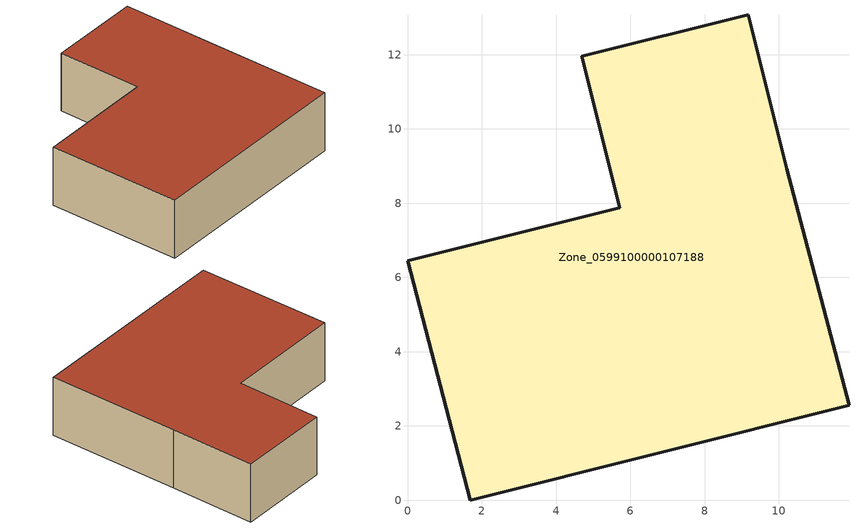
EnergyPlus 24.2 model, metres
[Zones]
Zone_0599100000107188
 floor ground (C_G): 0,6.44 5.72,7.88 4.7,11.96 9.18,13.07 10.22,8.93 11.89,2.56 1.69,0 z0
 wall outside (C_F): 1.69,0 11.89,2.56 10.22,8.93 9.18,13.07 4.7,11.96 5.72,7.88 0,6.44 1.69,0 z0:3.04
 roof outside (C_R): 5.72,7.88 0,6.44 1.69,0 11.89,2.56 10.22,8.93 9.18,13.07 4.7,11.96 z3.04
[BUILDING]
Pand.0599100000107188: North Axis=0; Terrain=City; Loads Convergence Tolerance Value=0.04; Temperature Convergence Tolerance Value=0.4; Solar Distribution=FullExterior; Maximum Number of Warmup Days=25; Minimum Number of Warmup Days=1
[Site:Location]
Rotterdam.The.Hague.AP_ZH_NLD Design_Conditions: Latitude=51.96; Longitude=4.45; Time Zone=1; Elevation=-4.5
[SITE:GROUNDTEMPERATURE:BUILDINGSURFACE]
18, 18, 18, 18, 18, 18, 18, 18, 18, 18, 18, 18
[MATERIAL] Thermal Absorptance=0.9; Solar Absorptance=0.7; Visible Absorptance=0.7
Name | Roughness | Thickness | Conductivity | Density | Specific Heat
G.TI.1975-1991 | MediumSmooth | 0.15 | 0.288461 | 540 | 1210
F.TI.1975-1991 | Rough | 0.3 | 0.230769 | 1920 | 840
R.TI.1975-1991 | MediumRough | 0.2 | 0.153846 | 1500 | 1000
[CONSTRUCTION]
C_G: G.TI.1975-1991
C_F: F.TI.1975-1991
C_R: R.TI.1975-1991
[ZONE]
Zone_0599100000107188: Type=1; Multiplier=1; Ceiling Height=Autocalculate; Volume=Autocalculate; Floor Area=autocalculate; Part of Total Floor Area=Yes
[ZONEINFILTRATION:DESIGNFLOWRATE]
Infil_Zone_0599100000107188: Zone or ZoneList or Space or SpaceList=Zone_0599100000107188; Schedule=AlwaysOn; Design Flow Rate Calculation Method=Flow/Area; Flow Rate per Floor Area=0.003; Constant Term Coefficient=1; Temperature Term Coefficient=0; Velocity Term Coefficient=0; Velocity Squared Term Coefficient=0
[HVACTEMPLATE:ZONE:IDEALLOADSAIRSYSTEM]
Zone_0599100000107188: Maximum Heating Supply Air Temperature=50; Minimum Cooling Supply Air Temperature=13; Maximum Heating Supply Air Humidity Ratio=0.0156; Minimum Cooling Supply Air Humidity Ratio=0.0077; Heating Limit=NoLimit; Cooling Limit=NoLimit; Dehumidification Control Type=ConstantSensibleHeatRatio; Cooling Sensible Heat Ratio=0.7; Dehumidification Setpoint=60; Humidification Control Type=None; Humidification Setpoint=30; Outdoor Air Method=None; Outdoor Air Flow Rate per Person=0.00944; Outdoor Air Flow Rate per Zone Floor Area=0; Outdoor Air Flow Rate per Zone=0; Demand Controlled Ventilation Type=None; Outdoor Air Economizer Type=NoEconomizer; Heat Recovery Type=None; Sensible Heat Recovery Effectiveness=0.7; Latent Heat Recovery Effectiveness=0.65
[ZONECONTROL:THERMOSTAT]
ThermostatControl_Zone_0599100000107188: Zone or ZoneList=Zone_0599100000107188; Control Type Schedule=DualSetpointControlType; Control 1=Thermostat_Zone_0599100000107188; Temperature Difference Between Cutout And Setpoint=0
[THERMOSTATSETPOINT:DUALSETPOINT]
Thermostat_Zone_0599100000107188: Heating Setpoint Temperature Schedule=HeatingSetpoint_Zone_0599100000107188; Cooling Setpoint Temperature Schedule=CoolingSetpoint_Zone_0599100000107188
[SCHEDULE:COMPACT]
HeatingSetpoint_Zone_0599100000107188: Through: 12/31, For: AllDays, Until: 24:00, 21
CoolingSetpoint_Zone_0599100000107188: Through: 12/31, For: AllDays, Until: 24:00, 24
DualSetpointControlType: Through: 12/31, For: AllDays, Until: 24:00, 4
AlwaysOn: Through: 12/31, For: AllDays, Until: 24:00, 1
